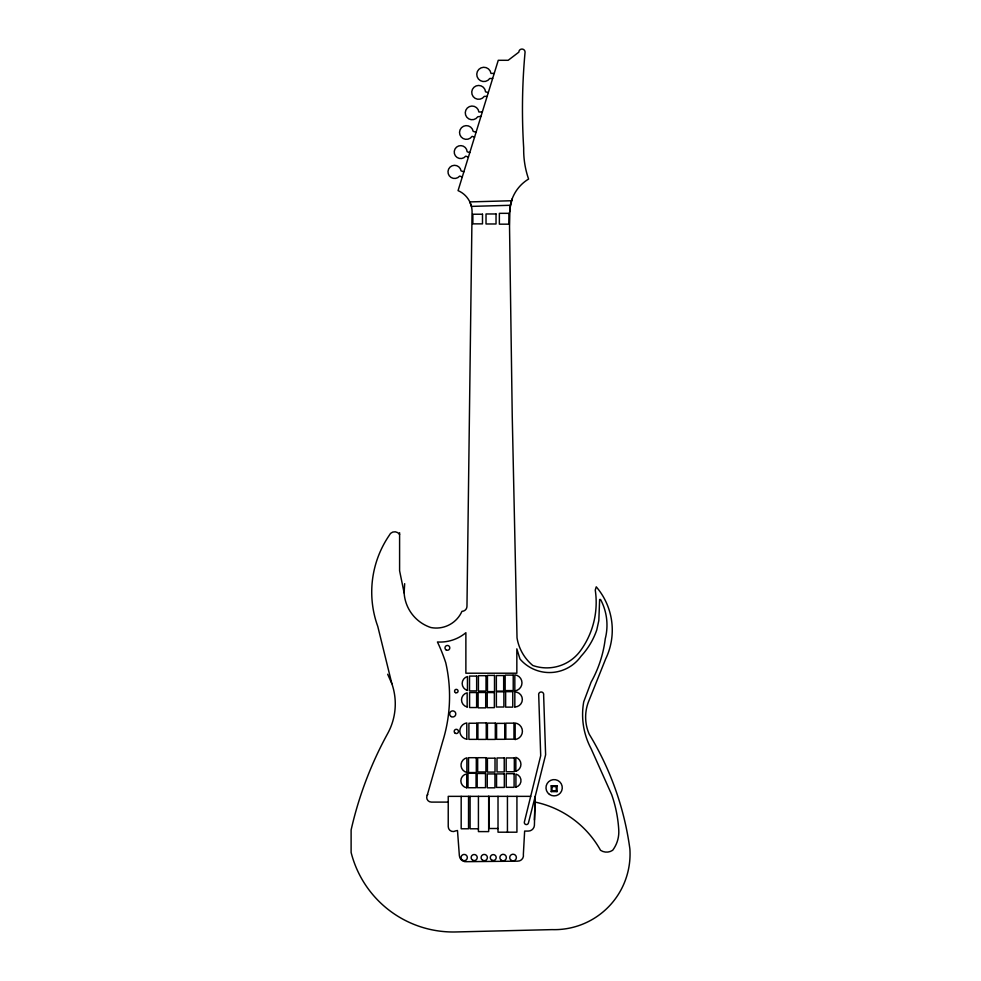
<?xml version="1.0" encoding="UTF-8"?>
<svg xmlns="http://www.w3.org/2000/svg" width="981" height="981" viewBox="0 0 981 981"><rect width="100%" height="100%" fill="white"/><g stroke="black" fill="none" stroke-linecap="round" stroke-linejoin="round"><path stroke-width="1.47" d="M512.131 198.947L509.924 208.548L509.531 226.611L512.241 416.152L517.024 637.908A45.384 45.384 0 0 0 532.806 665.486A41.742 41.742 0 0 0 580.568 650.599A82.294 82.294 0 0 0 595.259 590.096L596.24 586.81A66.414 66.414 0 0 1 605.669 658.925L589.238 699.956A42.465 42.465 0 0 0 589.238 734.229A297.206 297.206 0 0 1 629.888 848.982A75.684 75.684 0 0 1 552.009 929.62L456.275 931.95A105.359 105.359 0 0 1 351.112 852.464L351.112 829.975A369.665 369.665 0 0 1 387.667 733.543A61.582 61.582 0 0 0 391.848 683.659L377.783 626.442A100.565 100.565 0 0 1 389.101 535.577A5.923 5.923 0 0 1 399.598 534.449M534.4 819.944L535.221 796.351L545.62 754.769L543.633 695.137A2.526 2.526 0 0 0 541.181 691.985A2.526 2.526 0 0 0 538.716 695.137L540.703 755.689L524.381 821.992A2.085 2.085 0 0 0 525.902 824.518A2.085 2.085 0 0 0 528.428 822.985L535.221 796.351L534.4 825.499A6.18 6.18 0 0 1 528.256 831.079L524.639 831.079L523.364 854.304A5.714 5.714 0 0 1 517.686 861.159L466.821 861.674A6.511 6.511 0 0 1 459.366 855.714L457.489 830.502L455.589 830.907A4.905 4.905 0 0 1 448.231 826.652L448.231 796.351L530.684 796.351M404.663 583.658L404.135 592.916A39.032 39.032 0 0 0 430.917 627.546A28.13 28.13 0 0 0 461.965 611.322A5.015 5.015 0 0 0 466.968 606.368L472.033 213.478A23.078 23.078 0 0 0 458.066 190.633L498.262 60.295L508.17 60.295L518.851 52.152A3.102 3.102 0 0 1 521.953 49.05A3.102 3.102 0 0 1 525.068 52.152A622.432 622.432 0 0 0 523.695 148.131A88.903 88.903 0 0 0 528.587 179.057A38.884 38.884 0 0 0 509.74 211.822M448.231 802.102L431.358 802.102A4.672 4.672 0 0 1 427.25 795.223L442.738 741.305A151.307 151.307 0 0 0 445.766 662.788A169.75 169.75 0 0 0 437.428 641.979A40.417 40.417 0 0 0 465.877 632.72L465.877 673.211L516.84 673.211L516.84 648.846L519.991 659.024A38.786 38.786 0 0 0 581.071 656.191A74.446 74.446 0 0 0 596.779 629.9L598.827 620.532L599.636 599.501L600.568 599.501A54.642 54.642 0 0 1 605.252 638.79A118.394 118.394 0 0 1 591.077 682.2L583.732 701.771A72.594 72.594 0 0 0 591.077 748.638L611.678 794.635A130.375 130.375 0 0 1 618.766 830.073A30.669 30.669 0 0 1 612.671 850.282A10.865 10.865 0 0 1 600.531 850.282A97.953 97.953 0 0 0 535.221 802.102M427.25 795.223L427.741 794.487M551.224 791.618L551.996 790.845L556.276 790.845L557.061 791.618L557.061 785.781L551.224 785.781L551.224 791.618L557.061 791.618M556.276 790.845L556.276 786.554L557.061 785.781M511.555 200.737L469.838 201.914L471.432 206.39L510.39 205.287M494.216 73.428L490.978 73.428A7.149 7.149 0 0 0 481.021 67.873A7.149 7.149 0 0 0 478.397 78.971A7.149 7.149 0 0 0 489.777 78.48L492.658 78.48M487.128 96.383L484.295 96.383A6.928 6.928 0 0 1 473.185 96.616A6.928 6.928 0 0 1 476.153 85.911A6.928 6.928 0 0 1 485.558 91.834L488.305 92.57M482.321 111.993L478.912 111.993A6.855 6.855 0 0 0 469.384 106.61A6.855 6.855 0 0 0 466.833 117.254A6.855 6.855 0 0 0 477.772 116.764L480.972 116.359M551.224 785.781L551.996 786.554L556.276 786.554M498.017 828.504L488.881 828.504L488.881 796.351M478.421 828.786L470.095 828.786L470.095 796.351M476.067 132.263L473.173 131.368A6.867 6.867 0 0 0 463.498 126.267A6.867 6.867 0 0 0 461.168 136.948A6.867 6.867 0 0 0 472.082 136.347L474.571 137.107M469.801 152.582L467.152 151.773A6.462 6.462 0 0 0 458.593 145.973A6.462 6.462 0 0 0 455.392 155.795A6.462 6.462 0 0 0 465.717 156.175L468.428 157.009M463.878 171.773L461.082 170.915A6.585 6.585 0 0 0 452.045 165.814A6.585 6.585 0 0 0 449.286 175.82A6.585 6.585 0 0 0 459.66 176.09L462.296 176.899M387.667 674.254L391.848 683.659M404.135 592.916L399.598 570.77L399.598 532.695M551.996 786.554L551.996 790.845M516.926 796.351L516.926 832.195L498.017 832.195L498.017 796.351M507.435 796.351L507.435 832.195M488.673 796.351L488.673 831.606L478.421 831.606L478.421 796.351M468.538 796.351L468.538 828.786L461.18 828.786L461.18 796.351M508.906 213.331L499.366 213.331L499.366 224.171L508.906 224.171L508.906 213.331M496.03 213.968L486.024 213.968L486.024 223.975L496.03 223.975L496.03 213.968M482.493 214.226L472.854 214.226L472.854 223.864L482.493 223.864L482.493 214.226M513.222 675.112L505.154 675.112L505.154 690.587L513.222 690.587L513.222 675.112M494.51 675.406L487.459 675.406L487.459 691.617L494.51 691.617L494.51 675.406M486.012 675.676L478.421 675.676L478.421 691.053L486.012 691.053L486.012 675.676M503.67 675.553L496.349 675.553L496.349 691.115L503.67 691.115L503.67 675.553M476.656 676.081L469.519 676.081L469.519 690.906L476.656 690.906L476.656 676.081M512.769 691.666L505.632 691.666L505.632 707.129L512.769 707.129L512.769 691.666M503.878 691.813L496.374 691.813L496.374 707.007L503.878 707.007L503.878 691.813M485.705 692.488L478.103 692.488L478.103 707.865L485.705 707.865L485.705 692.488M476.619 692.537L469.58 692.537L469.58 707.546L476.619 707.546L476.619 692.537M494.363 692.561L487.226 692.561L487.226 707.657L494.363 707.657L494.363 692.561M486.245 722.923L477.906 722.923L477.906 739.416L486.245 739.416L486.245 722.923M495.307 723.12L487.434 723.12L487.434 739.429L495.307 739.429L495.307 723.12M476.791 723.242L468.906 723.242L468.906 739.367L476.791 739.367L476.791 723.242M513.97 723.156L505.816 723.156L505.816 739.183L513.97 739.183L513.97 723.156M504.737 723.377L496.582 723.377L496.582 739.318L504.737 739.318L504.737 723.377M476.312 757.7L468.526 757.7L468.526 772.55L476.312 772.55L476.312 757.7M485.914 757.7L477.673 757.7L477.673 771.961L485.914 771.961L485.914 757.7M504.234 757.945L496.999 757.945L496.999 771.937L504.234 771.937L504.234 757.945M514.326 757.945L506.171 757.945L506.171 771.753L514.326 771.753L514.326 757.945M495.013 758.19L487.41 758.19L487.41 772.096L495.013 772.096L495.013 758.19M476.067 773.286L468.011 773.286L468.011 787.743L476.067 787.743L476.067 773.286M485.521 773.494L477.183 773.494L477.183 787.669L485.521 787.669L485.521 773.494M514.105 773.702L506.233 773.702L506.233 787.326L514.105 787.326L514.105 773.702M494.951 773.923L487.263 773.923L487.263 787.817L494.951 787.817L494.951 773.923M504.32 773.911L496.545 773.911L496.545 787.436L504.32 787.436L504.32 773.911M515.834 771.324L515.834 757.332A7.345 7.345 0 0 1 515.834 771.324M515.92 787.13L515.92 774.07A6.732 6.732 0 0 1 515.92 787.13M515.16 739.515L515.16 723.022A8.314 8.314 0 0 1 515.16 739.515M514.829 690.894L514.829 674.818A8.093 8.093 0 0 1 514.829 690.894M514.829 706.97L514.829 691.948A7.517 7.517 0 0 1 522.346 699.453A7.517 7.517 0 0 1 514.829 706.97M467.447 690.428L467.447 676.534A7.21 7.21 0 0 0 467.447 690.428M467.164 706.97L467.164 692.794A7.272 7.272 0 0 0 467.164 706.97M466.797 739.233L466.797 722.923A8.253 8.253 0 0 0 466.797 739.233M466.87 772.452L466.87 757.81A7.505 7.505 0 0 0 466.87 772.452M466.735 787.804L466.735 773.911A7.039 7.039 0 0 0 466.735 787.804M451.199 716.584A3.053 3.053 0 0 0 455.785 713.935A3.053 3.053 0 0 0 451.199 711.286A3.053 3.053 0 0 0 451.199 716.584M455.258 733.273A2.134 2.134 0 0 0 458.458 731.434A2.134 2.134 0 0 0 455.258 729.582A2.134 2.134 0 0 0 455.258 733.273M455.442 692.623A1.766 1.766 0 0 0 458.078 691.102A1.766 1.766 0 0 0 455.442 689.582A1.766 1.766 0 0 0 455.442 692.623M446.183 649.949A2.403 2.403 0 0 0 449.801 647.865A2.403 2.403 0 0 0 446.183 645.78A2.403 2.403 0 0 0 446.183 649.949M549.446 794.414A8.155 8.155 0 0 0 562.248 788.466A8.155 8.155 0 0 0 550.697 780.349A8.155 8.155 0 0 0 549.446 794.414M511.371 860.447A3.335 3.335 0 0 0 516.374 857.566A3.335 3.335 0 0 0 511.371 854.672A3.335 3.335 0 0 0 511.371 860.447M501.487 860.374A3.237 3.237 0 0 0 506.355 857.566A3.237 3.237 0 0 0 501.487 854.758A3.237 3.237 0 0 0 501.487 860.374M491.763 860.129A2.968 2.968 0 0 0 496.214 857.566A2.968 2.968 0 0 0 491.763 854.991A2.968 2.968 0 0 0 491.763 860.129M482.664 860.288A3.151 3.151 0 0 0 487.385 857.566A3.151 3.151 0 0 0 482.664 854.831A3.151 3.151 0 0 0 482.664 860.288M472.658 860.202A3.053 3.053 0 0 0 477.244 857.566A3.053 3.053 0 0 0 472.658 854.917A3.053 3.053 0 0 0 472.658 860.202M462.615 860.288A3.151 3.151 0 0 0 467.336 857.566A3.151 3.151 0 0 0 462.615 854.831A3.151 3.151 0 0 0 462.615 860.288"/></g></svg>
